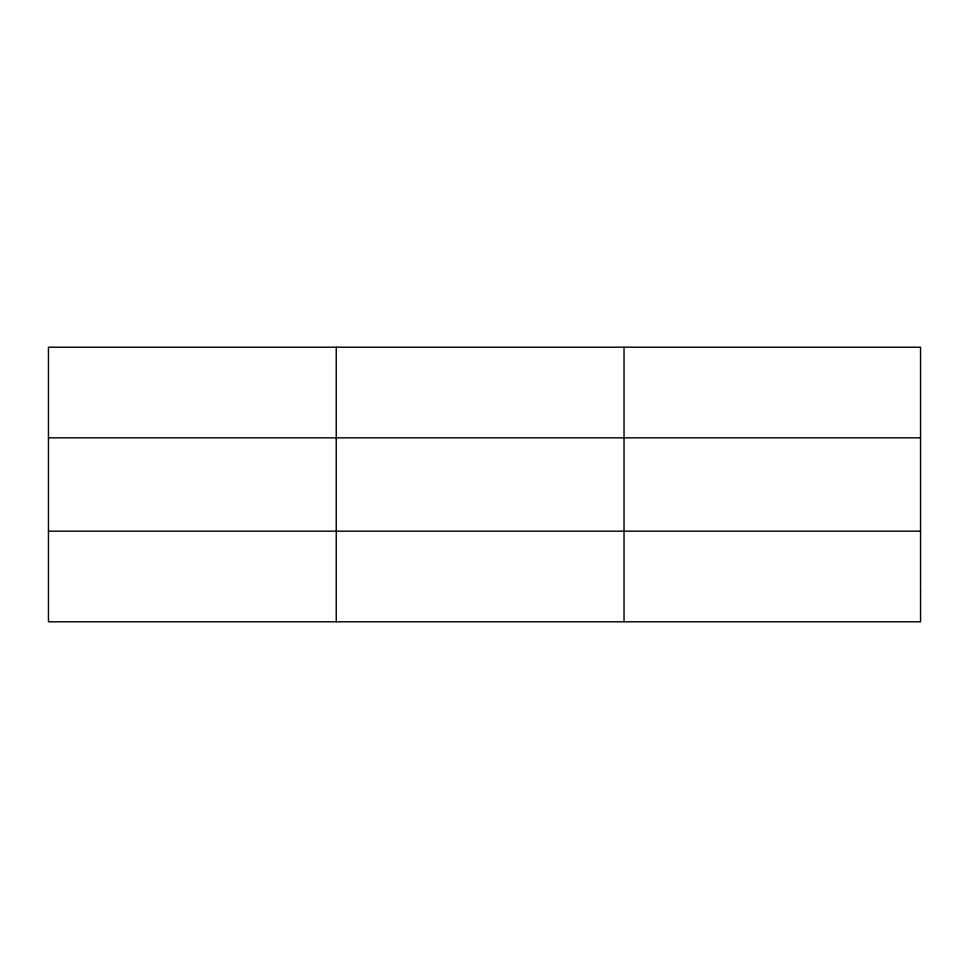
<?xml version="1.0" encoding="UTF-8"?>
<svg xmlns="http://www.w3.org/2000/svg" width="969" height="969" viewBox="0 0 969 969"><rect width="100%" height="100%" fill="white"/><g stroke="black" fill="none" stroke-linecap="round" stroke-linejoin="round"><path stroke-width="1.45" d="M336.243 347.217L336.243 621.783M624.036 347.217L624.036 621.783M48.45 437.818L920.55 437.818M48.45 531.182L920.55 531.182M920.55 591.587L920.55 621.783L48.45 621.783L48.45 347.217L920.55 347.217L920.55 591.587"/></g></svg>
